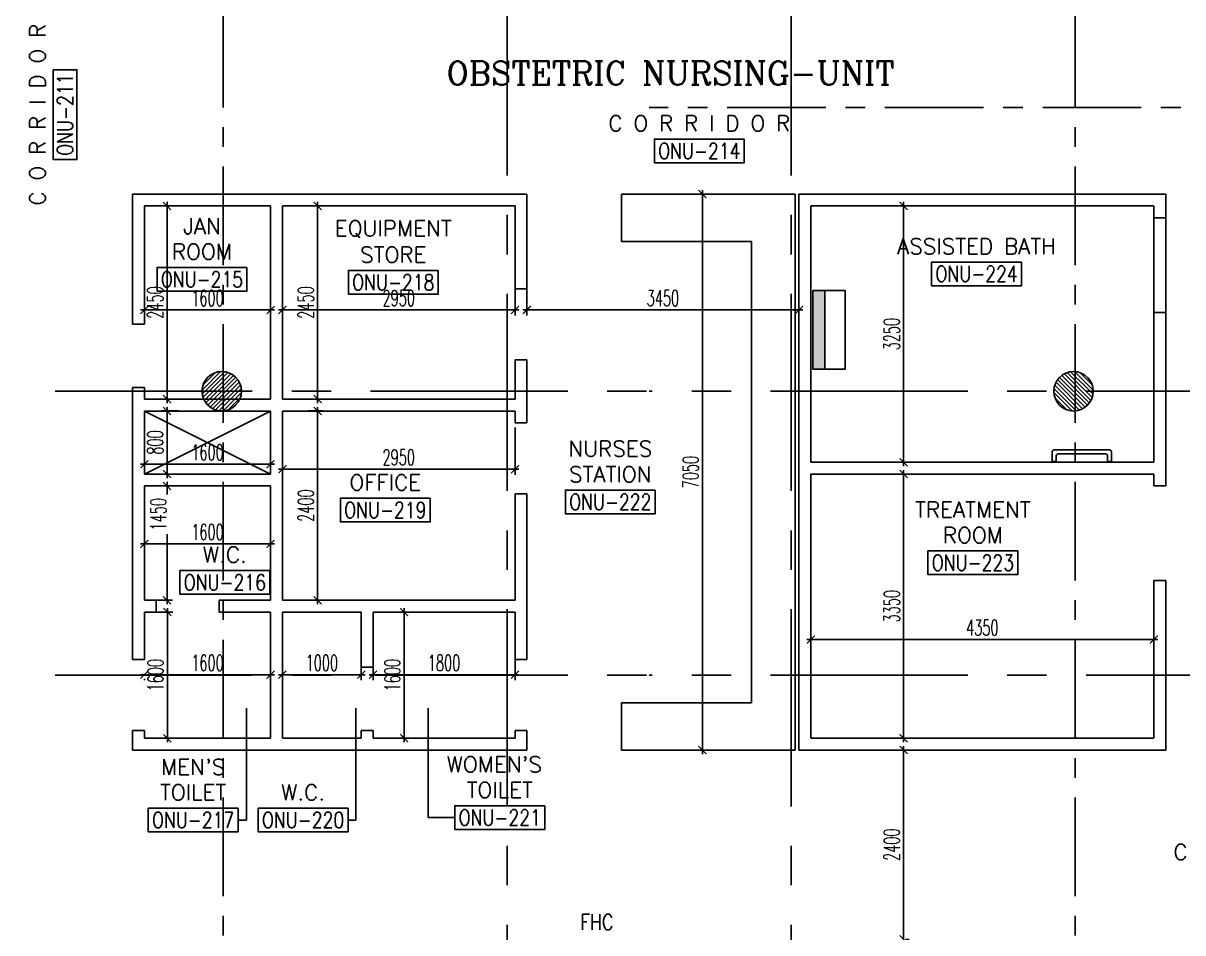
# Model space of a CAD drawing. Extents: x 88852.7 to 88945.7, y 39921.6 to 40001.1.
# Drawn here: x 88869.03 to 88883.74, y 39936.01 to 39947.55 of the extents above; entities that cross this region are included whole.
import ezdxf
from ezdxf.enums import TextEntityAlignment as Align

# ---------------------------------------------------------------- set-up
doc = ezdxf.new("R2010")
doc.units = 0
doc.header["$MEASUREMENT"] = 0
doc.header["$PDMODE"] = 34
doc.linetypes.add('CENTER', pattern=[2, 1.25, -0.25, 0.25, -0.25])
doc.linetypes.add('CENTERX2', pattern=[4, 2.5, -0.5, 0.5, -0.5])
doc.layers.get('0').update_dxf_attribs({"color": 4, "linetype": 'CONTINUOUS'})
doc.layers.get('DEFPOINTS').update_dxf_attribs({"linetype": 'CONTINUOUS'})
for name, color, linetype in [('A-FUR-ACCES', 11, 'CONTINUOUS'), ('AXES', 11, 'CENTERX2'), ('AXES1', 11, 'CENTER'), ('COUNTER', 3, 'CONTINUOUS'), ('DIM', 4, 'CONTINUOUS'), ('FHC', 4, 'CONTINUOUS'), ('HAT', 11, 'CONTINUOUS'), ('RM-BOX', 11, 'CONTINUOUS'), ('RM-IND', 7, 'CONTINUOUS'), ('RM-NAME', 11, 'CONTINUOUS'), ('RM-NO', 11, 'CONTINUOUS'), ('WALL', 2, 'CONTINUOUS')]:
    doc.layers.add(name, color=color, linetype=linetype)
doc.styles.add('ROMANC', font='romanc', dxfattribs={"height": 0.1})
doc.styles.add('ROMANS', font='ROMANS.shx', dxfattribs={"width": 0.6})
doc.dimstyles.new('STANDARD_IN', dxfattribs={"dimtxt": 0.2, "dimasz": 0.1, "dimexe": 0.07, "dimexo": 0.07, "dimgap": 0.05, "dimtad": 1, "dimdec": 0, "dimlfac": 1000, "dimzin": 0, "dimtxsty": 'ROMANS', "dimblk": 'ARCHTICK', "dimcen": 0.05, "dimdle": 0.05, "dimclrd": 4, "dimclre": 4, "dimclrt": 2, "dimazin": 3, "dimtfac": 1, "dimtdec": 0, "dimtmove": 0, "dimatfit": 3, "dimtolj": 1, "dimtzin": 0})

# ---------------------------------------------------------------- blocks, each defined once
blk = doc.blocks.new('RM1')
at = {"layer": 'RM-BOX'}
blk.add_lwpolyline([(570, -200), (-570, -200), (-570, -500), (570, -500)], close=True, dxfattribs=at)
at = {"layer": 'RM-NAME', "style": 'ROMANS'}
blk.add_attdef('ROOMNAME1', text='', height=200, dxfattribs=at).set_placement((0, 324), align=Align.MIDDLE)
blk = doc.blocks.new('_ARCHTICK')
at = {"color": 0, "linetype": 'BYBLOCK', "const_width": 0.15}
blk.add_lwpolyline([(-0.5, -0.5), (0.5, 0.5)], dxfattribs=at)
blk = doc.blocks.new('*D269')
at = {"layer": 'DEFPOINTS', "color": 0, "linetype": 'CONTINUOUS'}
for p in [(88873.47, 39939.771), (88875.27, 39939.771), (88875.27, 39939.286)]:
    blk.add_point(p, dxfattribs=at)
at = {"layer": 'DIM', "color": 4, "linetype": 'CONTINUOUS'}
for p, q in [((88873.47, 39939.701), (88873.47, 39939.216)), ((88875.27, 39939.701), (88875.27, 39939.216)), ((88873.42, 39939.286), (88875.32, 39939.286))]:
    blk.add_line(p, q, dxfattribs=at)
at = {"layer": 'DIM', "color": 4, "linetype": 'CONTINUOUS', "xscale": 0.1, "yscale": 0.1, "zscale": 0.1, "rotation": 180}
blk.add_blockref('_ARCHTICK', (88873.47, 39939.286), dxfattribs=at)
at = {"layer": 'DIM', "color": 4, "linetype": 'CONTINUOUS', "xscale": 0.1, "yscale": 0.1, "zscale": 0.1}
blk.add_blockref('_ARCHTICK', (88875.27, 39939.286), dxfattribs=at)
at = {"layer": 'DIM', "color": 2, "linetype": 'CONTINUOUS', "insert": (88874.37, 39939.436), "char_height": 0.2, "attachment_point": 5, "style": 'ROMANS'}
blk.add_mtext('\\A1;1800', dxfattribs=at)
blk = doc.blocks.new('*D268')
at = {"layer": 'DEFPOINTS', "color": 0, "linetype": 'CONTINUOUS'}
for p in [(88872.32, 39939.771), (88873.32, 39939.771), (88873.32, 39939.286)]:
    blk.add_point(p, dxfattribs=at)
at = {"layer": 'DIM', "color": 4, "linetype": 'CONTINUOUS'}
for p, q in [((88872.32, 39939.701), (88872.32, 39939.216)), ((88873.32, 39939.701), (88873.32, 39939.216)), ((88872.27, 39939.286), (88873.37, 39939.286))]:
    blk.add_line(p, q, dxfattribs=at)
at = {"layer": 'DIM', "color": 4, "linetype": 'CONTINUOUS', "xscale": 0.1, "yscale": 0.1, "zscale": 0.1, "rotation": 180}
blk.add_blockref('_ARCHTICK', (88872.32, 39939.286), dxfattribs=at)
at = {"layer": 'DIM', "color": 4, "linetype": 'CONTINUOUS', "xscale": 0.1, "yscale": 0.1, "zscale": 0.1}
blk.add_blockref('_ARCHTICK', (88873.32, 39939.286), dxfattribs=at)
at = {"layer": 'DIM', "color": 2, "linetype": 'CONTINUOUS', "insert": (88872.82, 39939.436), "char_height": 0.2, "attachment_point": 5, "style": 'ROMANS'}
blk.add_mtext('\\A1;1000', dxfattribs=at)
blk = doc.blocks.new('*D267')
at = {"layer": 'DEFPOINTS', "color": 0, "linetype": 'CONTINUOUS'}
for p in [(88872.17, 39939.685), (88870.57, 39939.303), (88872.17, 39939.286)]:
    blk.add_point(p, dxfattribs=at)
at = {"layer": 'DIM', "color": 4, "linetype": 'CONTINUOUS'}
for p, q in [((88872.17, 39939.615), (88872.17, 39939.216)), ((88870.52, 39939.286), (88872.22, 39939.286)), ((88870.57, 39939.233), (88870.57, 39939.216))]:
    blk.add_line(p, q, dxfattribs=at)
at = {"layer": 'DIM', "color": 4, "linetype": 'CONTINUOUS', "xscale": 0.1, "yscale": 0.1, "zscale": 0.1, "rotation": 180}
blk.add_blockref('_ARCHTICK', (88870.57, 39939.286), dxfattribs=at)
at = {"layer": 'DIM', "color": 4, "linetype": 'CONTINUOUS', "xscale": 0.1, "yscale": 0.1, "zscale": 0.1}
blk.add_blockref('_ARCHTICK', (88872.17, 39939.286), dxfattribs=at)
at = {"layer": 'DIM', "color": 2, "linetype": 'CONTINUOUS', "insert": (88871.37, 39939.436), "char_height": 0.2, "attachment_point": 5, "style": 'ROMANS'}
blk.add_mtext('\\A1;1600', dxfattribs=at)
blk = doc.blocks.new('*D265')
at = {"layer": 'DEFPOINTS', "color": 0, "linetype": 'CONTINUOUS'}
for p in [(88870.57, 39940.945), (88870.57, 39940.716), (88872.17, 39940.716)]:
    blk.add_point(p, dxfattribs=at)
at = {"layer": 'DIM', "color": 4, "linetype": 'CONTINUOUS'}
for p, q in [((88870.57, 39940.786), (88870.57, 39941.015)), ((88872.17, 39940.786), (88872.17, 39941.015)), ((88872.22, 39940.945), (88870.52, 39940.945))]:
    blk.add_line(p, q, dxfattribs=at)
at = {"layer": 'DIM', "color": 4, "linetype": 'CONTINUOUS', "xscale": 0.1, "yscale": 0.1, "zscale": 0.1, "rotation": 180}
blk.add_blockref('_ARCHTICK', (88870.57, 39940.945), dxfattribs=at)
at = {"layer": 'DIM', "color": 4, "linetype": 'CONTINUOUS', "xscale": 0.1, "yscale": 0.1, "zscale": 0.1}
blk.add_blockref('_ARCHTICK', (88872.17, 39940.945), dxfattribs=at)
at = {"layer": 'DIM', "color": 2, "linetype": 'CONTINUOUS', "insert": (88871.37, 39941.095), "char_height": 0.2, "attachment_point": 5, "style": 'ROMANS'}
blk.add_mtext('\\A1;1600', dxfattribs=at)
blk = doc.blocks.new('*D276')
at = {"layer": 'DEFPOINTS', "color": 0, "linetype": 'CONTINUOUS'}
for p in [(88879.912, 39938.33), (88880.197, 39938.33), (88880.152, 39935.93)]:
    blk.add_point(p, dxfattribs=at)
at = {"layer": 'DIM', "color": 4, "linetype": 'CONTINUOUS'}
for p, q in [((88880.197, 39935.88), (88880.197, 39938.38)), ((88879.982, 39938.33), (88880.267, 39938.33)), ((88880.222, 39935.93), (88880.267, 39935.93))]:
    blk.add_line(p, q, dxfattribs=at)
at = {"layer": 'DIM', "color": 4, "linetype": 'CONTINUOUS', "xscale": 0.1, "yscale": 0.1, "zscale": 0.1}
for p, rotation in [((88880.197, 39938.33), 90), ((88880.197, 39935.93), 270)]:
    blk.add_blockref('_ARCHTICK', p, dxfattribs=dict(at, rotation=rotation))
at = {"layer": 'DIM', "color": 2, "linetype": 'CONTINUOUS', "insert": (88880.047, 39937.13), "char_height": 0.2, "attachment_point": 5, "rotation": 90, "style": 'ROMANS'}
blk.add_mtext('\\A1;2400', dxfattribs=at)
blk = doc.blocks.new('*D275')
at = {"layer": 'DEFPOINTS', "color": 0, "linetype": 'CONTINUOUS'}
for p in [(88879.02, 39940.953), (88883.37, 39940.508), (88883.37, 39939.732)]:
    blk.add_point(p, dxfattribs=at)
at = {"layer": 'DIM', "color": 4, "linetype": 'CONTINUOUS'}
for p, q in [((88879.02, 39940.883), (88879.02, 39939.662)), ((88883.37, 39940.438), (88883.37, 39939.662)), ((88878.97, 39939.732), (88883.42, 39939.732))]:
    blk.add_line(p, q, dxfattribs=at)
at = {"layer": 'DIM', "color": 4, "linetype": 'CONTINUOUS', "xscale": 0.1, "yscale": 0.1, "zscale": 0.1, "rotation": 180}
blk.add_blockref('_ARCHTICK', (88879.02, 39939.732), dxfattribs=at)
at = {"layer": 'DIM', "color": 4, "linetype": 'CONTINUOUS', "xscale": 0.1, "yscale": 0.1, "zscale": 0.1}
blk.add_blockref('_ARCHTICK', (88883.37, 39939.732), dxfattribs=at)
at = {"layer": 'DIM', "color": 2, "linetype": 'CONTINUOUS', "insert": (88881.195, 39939.882), "char_height": 0.2, "attachment_point": 5, "style": 'ROMANS'}
blk.add_mtext('\\A1;4350', dxfattribs=at)
blk = doc.blocks.new('*D274')
at = {"layer": 'DEFPOINTS', "color": 0, "linetype": 'CONTINUOUS'}
for p in [(88879.57, 39941.83), (88879.57, 39938.48), (88880.197, 39938.48)]:
    blk.add_point(p, dxfattribs=at)
at = {"layer": 'DIM', "color": 4, "linetype": 'CONTINUOUS'}
for p, q in [((88880.197, 39941.88), (88880.197, 39938.43)), ((88879.64, 39941.83), (88880.267, 39941.83)), ((88879.64, 39938.48), (88880.267, 39938.48))]:
    blk.add_line(p, q, dxfattribs=at)
at = {"layer": 'DIM', "color": 4, "linetype": 'CONTINUOUS', "xscale": 0.1, "yscale": 0.1, "zscale": 0.1}
for p, rotation in [((88880.197, 39941.83), 90), ((88880.197, 39938.48), 270)]:
    blk.add_blockref('_ARCHTICK', p, dxfattribs=dict(at, rotation=rotation))
at = {"layer": 'DIM', "color": 2, "linetype": 'CONTINUOUS', "insert": (88880.047, 39940.155), "char_height": 0.2, "attachment_point": 5, "rotation": 90, "style": 'ROMANS'}
blk.add_mtext('\\A1;3350', dxfattribs=at)
blk = doc.blocks.new('*D273')
at = {"layer": 'DEFPOINTS', "color": 0, "linetype": 'CONTINUOUS'}
for p in [(88879.809, 39945.23), (88879.809, 39941.98), (88880.197, 39941.98)]:
    blk.add_point(p, dxfattribs=at)
at = {"layer": 'DIM', "color": 4, "linetype": 'CONTINUOUS'}
for p, q in [((88880.197, 39945.28), (88880.197, 39941.93)), ((88879.879, 39945.23), (88880.267, 39945.23)), ((88879.879, 39941.98), (88880.267, 39941.98))]:
    blk.add_line(p, q, dxfattribs=at)
at = {"layer": 'DIM', "color": 4, "linetype": 'CONTINUOUS', "xscale": 0.1, "yscale": 0.1, "zscale": 0.1}
for p, rotation in [((88880.197, 39945.23), 90), ((88880.197, 39941.98), 270)]:
    blk.add_blockref('_ARCHTICK', p, dxfattribs=dict(at, rotation=rotation))
at = {"layer": 'DIM', "color": 2, "linetype": 'CONTINUOUS', "insert": (88880.047, 39943.605), "char_height": 0.2, "attachment_point": 5, "rotation": 90, "style": 'ROMANS'}
blk.add_mtext('\\A1;3250', dxfattribs=at)
blk = doc.blocks.new('*D272')
at = {"layer": 'DEFPOINTS', "color": 0, "linetype": 'CONTINUOUS'}
for p in [(88878.269, 39945.38), (88877.646, 39938.33), (88877.935, 39938.33)]:
    blk.add_point(p, dxfattribs=at)
at = {"layer": 'DIM', "color": 4, "linetype": 'CONTINUOUS'}
for p, q in [((88877.646, 39945.43), (88877.646, 39938.28)), ((88878.199, 39945.38), (88877.576, 39945.38)), ((88877.865, 39938.33), (88877.576, 39938.33))]:
    blk.add_line(p, q, dxfattribs=at)
at = {"layer": 'DIM', "color": 4, "linetype": 'CONTINUOUS', "xscale": 0.1, "yscale": 0.1, "zscale": 0.1}
for p, rotation in [((88877.646, 39945.38), 90), ((88877.646, 39938.33), 270)]:
    blk.add_blockref('_ARCHTICK', p, dxfattribs=dict(at, rotation=rotation))
at = {"layer": 'DIM', "color": 2, "linetype": 'CONTINUOUS', "insert": (88877.496, 39941.855), "char_height": 0.2, "attachment_point": 5, "rotation": 90, "style": 'ROMANS'}
blk.add_mtext('\\A1;7050', dxfattribs=at)
blk = doc.blocks.new('*D271')
at = {"layer": 'DEFPOINTS', "color": 0, "linetype": 'CONTINUOUS'}
for p in [(88875.42, 39944.472), (88878.87, 39944.359), (88878.87, 39943.911)]:
    blk.add_point(p, dxfattribs=at)
at = {"layer": 'DIM', "color": 4, "linetype": 'CONTINUOUS'}
for p, q in [((88875.42, 39944.402), (88875.42, 39943.841)), ((88878.87, 39944.289), (88878.87, 39943.841)), ((88875.37, 39943.911), (88878.92, 39943.911))]:
    blk.add_line(p, q, dxfattribs=at)
at = {"layer": 'DIM', "color": 4, "linetype": 'CONTINUOUS', "xscale": 0.1, "yscale": 0.1, "zscale": 0.1, "rotation": 180}
blk.add_blockref('_ARCHTICK', (88875.42, 39943.911), dxfattribs=at)
at = {"layer": 'DIM', "color": 4, "linetype": 'CONTINUOUS', "xscale": 0.1, "yscale": 0.1, "zscale": 0.1}
blk.add_blockref('_ARCHTICK', (88878.87, 39943.911), dxfattribs=at)
at = {"layer": 'DIM', "color": 2, "linetype": 'CONTINUOUS', "insert": (88877.145, 39944.061), "char_height": 0.2, "attachment_point": 5, "style": 'ROMANS'}
blk.add_mtext('\\A1;3450', dxfattribs=at)
blk = doc.blocks.new('*D270')
at = {"layer": 'DEFPOINTS', "color": 0, "linetype": 'CONTINUOUS'}
for p in [(88873.619, 39940.08), (88873.619, 39938.48), (88873.864, 39938.48)]:
    blk.add_point(p, dxfattribs=at)
at = {"layer": 'DIM', "color": 4, "linetype": 'CONTINUOUS'}
for p, q in [((88873.864, 39940.13), (88873.864, 39938.43)), ((88873.689, 39940.08), (88873.934, 39940.08)), ((88873.689, 39938.48), (88873.934, 39938.48))]:
    blk.add_line(p, q, dxfattribs=at)
at = {"layer": 'DIM', "color": 4, "linetype": 'CONTINUOUS', "xscale": 0.1, "yscale": 0.1, "zscale": 0.1}
for p, rotation in [((88873.864, 39940.08), 90), ((88873.864, 39938.48), 270)]:
    blk.add_blockref('_ARCHTICK', p, dxfattribs=dict(at, rotation=rotation))
at = {"layer": 'DIM', "color": 2, "linetype": 'CONTINUOUS', "insert": (88873.714, 39939.28), "char_height": 0.2, "attachment_point": 5, "rotation": 90, "style": 'ROMANS'}
blk.add_mtext('\\A1;1600', dxfattribs=at)
blk = doc.blocks.new('*D266')
at = {"layer": 'DEFPOINTS', "color": 0, "linetype": 'CONTINUOUS'}
for p in [(88870.57, 39940.08), (88870.57, 39938.48), (88870.861, 39938.48)]:
    blk.add_point(p, dxfattribs=at)
at = {"layer": 'DIM', "color": 4, "linetype": 'CONTINUOUS'}
for p, q in [((88870.861, 39940.13), (88870.861, 39938.43)), ((88870.64, 39940.08), (88870.931, 39940.08)), ((88870.64, 39938.48), (88870.931, 39938.48))]:
    blk.add_line(p, q, dxfattribs=at)
at = {"layer": 'DIM', "color": 4, "linetype": 'CONTINUOUS', "xscale": 0.1, "yscale": 0.1, "zscale": 0.1}
for p, rotation in [((88870.861, 39940.08), 90), ((88870.861, 39938.48), 270)]:
    blk.add_blockref('_ARCHTICK', p, dxfattribs=dict(at, rotation=rotation))
at = {"layer": 'DIM', "color": 2, "linetype": 'CONTINUOUS', "insert": (88870.711, 39939.28), "char_height": 0.2, "attachment_point": 5, "rotation": 90, "style": 'ROMANS'}
blk.add_mtext('\\A1;1600', dxfattribs=at)
blk = doc.blocks.new('*D264')
at = {"layer": 'DEFPOINTS', "color": 0, "linetype": 'CONTINUOUS'}
for p in [(88870.733, 39941.68), (88870.645, 39940.23), (88870.857, 39940.23)]:
    blk.add_point(p, dxfattribs=at)
at = {"layer": 'DIM', "color": 4, "linetype": 'CONTINUOUS'}
for p, q in [((88870.857, 39941.73), (88870.857, 39941.572)), ((88870.803, 39941.68), (88870.927, 39941.68)), ((88870.857, 39940.18), (88870.857, 39941.067)), ((88870.715, 39940.23), (88870.927, 39940.23))]:
    blk.add_line(p, q, dxfattribs=at)
at = {"layer": 'DIM', "color": 4, "linetype": 'CONTINUOUS', "xscale": 0.1, "yscale": 0.1, "zscale": 0.1}
for p, rotation in [((88870.857, 39941.68), 90), ((88870.857, 39940.23), 270)]:
    blk.add_blockref('_ARCHTICK', p, dxfattribs=dict(at, rotation=rotation))
at = {"layer": 'DIM', "color": 2, "linetype": 'CONTINUOUS', "insert": (88870.746, 39941.32), "char_height": 0.2, "attachment_point": 5, "rotation": 90, "style": 'ROMANS'}
blk.add_mtext('\\A1;1450', dxfattribs=at)
blk = doc.blocks.new('*D263')
at = {"layer": 'DEFPOINTS', "color": 0, "linetype": 'CONTINUOUS'}
for p in [(88872.58, 39942.63), (88872.58, 39940.23), (88872.767, 39940.23)]:
    blk.add_point(p, dxfattribs=at)
at = {"layer": 'DIM', "color": 4, "linetype": 'CONTINUOUS'}
for p, q in [((88872.65, 39942.63), (88872.837, 39942.63)), ((88872.767, 39942.68), (88872.767, 39940.18)), ((88872.65, 39940.23), (88872.837, 39940.23))]:
    blk.add_line(p, q, dxfattribs=at)
at = {"layer": 'DIM', "color": 4, "linetype": 'CONTINUOUS', "xscale": 0.1, "yscale": 0.1, "zscale": 0.1}
for p, rotation in [((88872.767, 39942.63), 90), ((88872.767, 39940.23), 270)]:
    blk.add_blockref('_ARCHTICK', p, dxfattribs=dict(at, rotation=rotation))
at = {"layer": 'DIM', "color": 2, "linetype": 'CONTINUOUS', "insert": (88872.617, 39941.43), "char_height": 0.2, "attachment_point": 5, "rotation": 90, "style": 'ROMANS'}
blk.add_mtext('\\A1;2400', dxfattribs=at)
blk = doc.blocks.new('*D262')
at = {"layer": 'DEFPOINTS', "color": 0, "linetype": 'CONTINUOUS'}
for p in [(88875.27, 39942.491), (88872.32, 39942.057), (88875.27, 39941.892)]:
    blk.add_point(p, dxfattribs=at)
at = {"layer": 'DIM', "color": 4, "linetype": 'CONTINUOUS'}
for p, q in [((88875.27, 39942.421), (88875.27, 39941.822)), ((88872.27, 39941.892), (88875.32, 39941.892)), ((88872.32, 39941.987), (88872.32, 39941.822))]:
    blk.add_line(p, q, dxfattribs=at)
at = {"layer": 'DIM', "color": 4, "linetype": 'CONTINUOUS', "xscale": 0.1, "yscale": 0.1, "zscale": 0.1, "rotation": 180}
blk.add_blockref('_ARCHTICK', (88872.32, 39941.892), dxfattribs=at)
at = {"layer": 'DIM', "color": 4, "linetype": 'CONTINUOUS', "xscale": 0.1, "yscale": 0.1, "zscale": 0.1}
blk.add_blockref('_ARCHTICK', (88875.27, 39941.892), dxfattribs=at)
at = {"layer": 'DIM', "color": 2, "linetype": 'CONTINUOUS', "insert": (88873.795, 39942.042), "char_height": 0.2, "attachment_point": 5, "style": 'ROMANS'}
blk.add_mtext('\\A1;2950', dxfattribs=at)
blk = doc.blocks.new('*D261')
at = {"layer": 'DEFPOINTS', "color": 0, "linetype": 'CONTINUOUS'}
for p in [(88870.57, 39942.03), (88872.17, 39942.03), (88870.57, 39941.956)]:
    blk.add_point(p, dxfattribs=at)
at = {"layer": 'DIM', "color": 4, "linetype": 'CONTINUOUS'}
for p, q in [((88872.22, 39941.956), (88870.52, 39941.956)), ((88870.57, 39941.96), (88870.57, 39941.886)), ((88872.17, 39941.96), (88872.17, 39941.886))]:
    blk.add_line(p, q, dxfattribs=at)
at = {"layer": 'DIM', "color": 4, "linetype": 'CONTINUOUS', "xscale": 0.1, "yscale": 0.1, "zscale": 0.1, "rotation": 180}
blk.add_blockref('_ARCHTICK', (88870.57, 39941.956), dxfattribs=at)
at = {"layer": 'DIM', "color": 4, "linetype": 'CONTINUOUS', "xscale": 0.1, "yscale": 0.1, "zscale": 0.1}
blk.add_blockref('_ARCHTICK', (88872.17, 39941.956), dxfattribs=at)
at = {"layer": 'DIM', "color": 2, "linetype": 'CONTINUOUS', "insert": (88871.37, 39942.106), "char_height": 0.2, "attachment_point": 5, "style": 'ROMANS'}
blk.add_mtext('\\A1;1600', dxfattribs=at)
blk = doc.blocks.new('*D260')
at = {"layer": 'DEFPOINTS', "color": 0, "linetype": 'CONTINUOUS'}
for p in [(88871.075, 39942.63), (88870.857, 39941.83), (88871.075, 39941.83)]:
    blk.add_point(p, dxfattribs=at)
at = {"layer": 'DIM', "color": 4, "linetype": 'CONTINUOUS'}
for p, q in [((88871.005, 39942.63), (88870.787, 39942.63)), ((88870.857, 39942.68), (88870.857, 39941.78)), ((88871.005, 39941.83), (88870.787, 39941.83))]:
    blk.add_line(p, q, dxfattribs=at)
at = {"layer": 'DIM', "color": 4, "linetype": 'CONTINUOUS', "xscale": 0.1, "yscale": 0.1, "zscale": 0.1}
for p, rotation in [((88870.857, 39942.63), 90), ((88870.857, 39941.83), 270)]:
    blk.add_blockref('_ARCHTICK', p, dxfattribs=dict(at, rotation=rotation))
at = {"layer": 'DIM', "color": 2, "linetype": 'CONTINUOUS', "insert": (88870.707, 39942.23), "char_height": 0.2, "attachment_point": 5, "rotation": 90, "style": 'ROMANS'}
blk.add_mtext('\\A1;800', dxfattribs=at)
blk = doc.blocks.new('*D259')
at = {"layer": 'DEFPOINTS', "color": 0, "linetype": 'CONTINUOUS'}
for p in [(88872.767, 39945.23), (88872.767, 39942.78), (88872.767, 39942.78)]:
    blk.add_point(p, dxfattribs=at)
at = {"layer": 'DIM', "color": 4, "linetype": 'CONTINUOUS'}
blk.add_line((88872.767, 39945.28), (88872.767, 39942.73), dxfattribs=at)
at = {"layer": 'DIM', "color": 4, "linetype": 'CONTINUOUS', "xscale": 0.1, "yscale": 0.1, "zscale": 0.1}
for p, rotation in [((88872.767, 39945.23), 90), ((88872.767, 39942.78), 270)]:
    blk.add_blockref('_ARCHTICK', p, dxfattribs=dict(at, rotation=rotation))
at = {"layer": 'DIM', "color": 2, "linetype": 'CONTINUOUS', "insert": (88872.617, 39944.005), "char_height": 0.2, "attachment_point": 5, "rotation": 90, "style": 'ROMANS'}
blk.add_mtext('\\A1;2450', dxfattribs=at)
blk = doc.blocks.new('*D258')
at = {"layer": 'DEFPOINTS', "color": 0, "linetype": 'CONTINUOUS'}
for p in [(88870.857, 39945.23), (88870.857, 39942.78), (88870.857, 39942.78)]:
    blk.add_point(p, dxfattribs=at)
at = {"layer": 'DIM', "color": 4, "linetype": 'CONTINUOUS'}
blk.add_line((88870.857, 39945.28), (88870.857, 39942.73), dxfattribs=at)
at = {"layer": 'DIM', "color": 4, "linetype": 'CONTINUOUS', "xscale": 0.1, "yscale": 0.1, "zscale": 0.1}
for p, rotation in [((88870.857, 39945.23), 90), ((88870.857, 39942.78), 270)]:
    blk.add_blockref('_ARCHTICK', p, dxfattribs=dict(at, rotation=rotation))
at = {"layer": 'DIM', "color": 2, "linetype": 'CONTINUOUS', "insert": (88870.707, 39944.005), "char_height": 0.2, "attachment_point": 5, "rotation": 90, "style": 'ROMANS'}
blk.add_mtext('\\A1;2450', dxfattribs=at)
blk = doc.blocks.new('*D257')
at = {"layer": 'DEFPOINTS', "color": 0, "linetype": 'CONTINUOUS'}
for p in [(88875.27, 39944.419), (88872.32, 39944.038), (88875.27, 39943.911)]:
    blk.add_point(p, dxfattribs=at)
at = {"layer": 'DIM', "color": 4, "linetype": 'CONTINUOUS'}
for p, q in [((88875.27, 39944.349), (88875.27, 39943.841)), ((88872.32, 39943.968), (88872.32, 39943.841)), ((88872.27, 39943.911), (88875.32, 39943.911))]:
    blk.add_line(p, q, dxfattribs=at)
at = {"layer": 'DIM', "color": 4, "linetype": 'CONTINUOUS', "xscale": 0.1, "yscale": 0.1, "zscale": 0.1, "rotation": 180}
blk.add_blockref('_ARCHTICK', (88872.32, 39943.911), dxfattribs=at)
at = {"layer": 'DIM', "color": 4, "linetype": 'CONTINUOUS', "xscale": 0.1, "yscale": 0.1, "zscale": 0.1}
blk.add_blockref('_ARCHTICK', (88875.27, 39943.911), dxfattribs=at)
at = {"layer": 'DIM', "color": 2, "linetype": 'CONTINUOUS', "insert": (88873.795, 39944.061), "char_height": 0.2, "attachment_point": 5, "style": 'ROMANS'}
blk.add_mtext('\\A1;2950', dxfattribs=at)
blk = doc.blocks.new('*D256')
at = {"layer": 'DEFPOINTS', "color": 0, "linetype": 'CONTINUOUS'}
for p in [(88870.57, 39944.213), (88872.17, 39944.213), (88872.17, 39943.911)]:
    blk.add_point(p, dxfattribs=at)
at = {"layer": 'DIM', "color": 4, "linetype": 'CONTINUOUS'}
for p, q in [((88870.57, 39944.143), (88870.57, 39943.841)), ((88872.17, 39944.143), (88872.17, 39943.841)), ((88870.52, 39943.911), (88872.22, 39943.911))]:
    blk.add_line(p, q, dxfattribs=at)
at = {"layer": 'DIM', "color": 4, "linetype": 'CONTINUOUS', "xscale": 0.1, "yscale": 0.1, "zscale": 0.1, "rotation": 180}
blk.add_blockref('_ARCHTICK', (88870.57, 39943.911), dxfattribs=at)
at = {"layer": 'DIM', "color": 4, "linetype": 'CONTINUOUS', "xscale": 0.1, "yscale": 0.1, "zscale": 0.1}
blk.add_blockref('_ARCHTICK', (88872.17, 39943.911), dxfattribs=at)
at = {"layer": 'DIM', "color": 2, "linetype": 'CONTINUOUS', "insert": (88871.37, 39944.061), "char_height": 0.2, "attachment_point": 5, "style": 'ROMANS'}
blk.add_mtext('\\A1;1600', dxfattribs=at)

msp = doc.modelspace()

# ---------------------------------------------------------------- hatches: boundary and pattern name
at = {"layer": 'A-FUR-ACCES'}
msp.add_hatch(color=11, dxfattribs=at).paths.add_polyline_path([(88879.0494, 39944.1592), (88879.1994, 39944.1592), (88879.1994, 39943.1592), (88879.0494, 39943.1592)])
at = {"layer": 'HAT'}
h = msp.add_hatch(dxfattribs=at)
h.set_pattern_fill('ANSI31', color=256, scale=0.3, style=0)
h.set_pattern_definition([(45, (88810.309963, 39899.246226), (-0.026516504, 0.026516504), [])])
h.paths.add_polyline_path([(88871.3003, 39942.8807), (88871.5503, 39942.8807), (88871.5503, 39943.1307, 0.4142136)])
h.paths.add_polyline_path([(88871.5503, 39943.1307), (88871.5503, 39942.8807), (88871.8003, 39942.8807, 0.4142136)])
h.paths.add_polyline_path([(88871.8003, 39942.8807), (88871.5503, 39942.8807), (88871.5503, 39942.6307, 0.4142136)])
h.paths.add_polyline_path([(88871.5503, 39942.8807), (88871.3003, 39942.8807, 0.4142136), (88871.5503, 39942.6307)])
h = msp.add_hatch(dxfattribs=at)
h.set_pattern_fill('ANSI31', color=256, scale=0.3, style=0)
h.set_pattern_definition([(135, (88943.59166, 39899.24512), (0.026516504, 0.026516504), [])])
h.paths.add_polyline_path([(88882.6014, 39942.8796), (88882.3514, 39942.8796), (88882.3514, 39943.1296, -0.4142136)])
h.paths.add_polyline_path([(88882.3514, 39943.1296), (88882.3514, 39942.8796), (88882.1014, 39942.8796, -0.4142136)])
h.paths.add_polyline_path([(88882.1014, 39942.8796), (88882.3514, 39942.8796), (88882.3514, 39942.6296, -0.4142136)])
h.paths.add_polyline_path([(88882.3514, 39942.8796), (88882.6014, 39942.8796, -0.4142136), (88882.3514, 39942.6296)])

# ---------------------------------------------------------------- linework, layer by layer
at = {"layer": 'A-FUR-ACCES', "color": 11}
msp.add_line((88879.1994, 39944.1592), (88879.1994, 39943.1592), dxfattribs=at)
msp.add_lwpolyline([(88879.0463, 39944.1592), (88879.4547, 39944.1592), (88879.4547, 39943.1592), (88879.0463, 39943.1592)], close=True, dxfattribs=at)
at = {"layer": 'A-FUR-ACCES'}
msp.add_lwpolyline([(88882.7573, 39942.0874), (88882.1573, 39942.0874, 0.4142136), (88882.1323, 39942.0624), (88882.1323, 39941.9874), (88882.0823, 39941.9874), (88882.0823, 39942.1124, -0.4142136), (88882.1073, 39942.1374), (88882.8073, 39942.1374, -0.4142136), (88882.8323, 39942.1124), (88882.8323, 39941.9874), (88882.7823, 39941.9874), (88882.7823, 39942.0624, 0.4142136)], format="xyb", close=True, dxfattribs=at)
at = {"layer": 'AXES'}
for p, q in [((88875.1703, 39921.6153), (88875.1703, 40000.4279)), ((88878.7703, 39921.6153), (88878.7703, 40000.4279)), ((88853.4386, 39942.8796), (88876.9703, 39942.8796)), ((88945.0103, 39942.8796), (88876.9703, 39942.8796)), ((88853.4386, 39939.2796), (88876.9703, 39939.2796)), ((88945.0103, 39939.2796), (88876.9703, 39939.2796))]:
    msp.add_line(p, q, dxfattribs=at)
at = {"layer": 'AXES1'}
for p, q in [((88871.5703, 39928.4796), (88871.5703, 39987.2996)), ((88882.3703, 39928.4796), (88882.3703, 39987.2996)), ((88935.2103, 39946.4796), (88876.9703, 39946.4796))]:
    msp.add_line(p, q, dxfattribs=at)
at = {"layer": 'COUNTER', "linetype": 'BYBLOCK'}
for p, q in [((88876.6203, 39944.7796), (88876.6203, 39945.3796)), ((88878.8203, 39945.3796), (88876.6203, 39945.3796)), ((88878.8203, 39945.3796), (88878.8203, 39938.3296)), ((88878.8703, 39938.3296), (88878.8703, 39945.3796)), ((88878.8703, 39938.3296), (88878.8703, 39945.3796)), ((88878.2703, 39944.7796), (88876.6203, 39944.7796)), ((88878.2703, 39944.7796), (88878.2703, 39938.9296)), ((88878.2703, 39938.9296), (88876.6203, 39938.9296)), ((88876.6203, 39938.9296), (88876.6203, 39938.3296)), ((88878.8203, 39938.3296), (88876.6203, 39938.3296))]:
    msp.add_line(p, q, dxfattribs=at)
at = {"layer": 'DIM', "color": 0, "linetype": 'CONTINUOUS'}
for p, q in [((88870.5703, 39942.6296), (88872.1703, 39941.8296)), ((88872.1703, 39942.6296), (88870.5703, 39941.8296))]:
    msp.add_line(p, q, dxfattribs=at)
at = {"layer": 'RM-IND'}
for p, q in [((88871.8665, 39937.4432), (88871.8665, 39938.8603)), ((88873.2515, 39937.4432), (88873.2515, 39938.8603)), ((88874.1663, 39937.4747), (88874.1663, 39938.8603)), ((88874.5066, 39937.4747), (88874.1663, 39937.4747)), ((88871.7583, 39937.4432), (88871.8665, 39937.4432)), ((88873.1528, 39937.4432), (88873.2515, 39937.4432))]:
    msp.add_line(p, q, dxfattribs=at)
at = {"layer": 'WALL'}
for p, q in [((88870.4203, 39945.3796), (88870.4203, 39943.7296)), ((88870.4203, 39945.3796), (88875.4203, 39945.3796)), ((88878.8703, 39945.3796), (88883.5203, 39945.3796)), ((88870.5703, 39945.2296), (88870.5703, 39943.7296)), ((88870.5703, 39945.2296), (88872.1703, 39945.2296)), ((88872.1703, 39945.2296), (88872.1703, 39942.7796)), ((88872.3203, 39945.2296), (88875.2703, 39945.2296)), ((88872.3203, 39945.2296), (88872.3203, 39942.7796)), ((88883.3703, 39945.2296), (88879.0203, 39945.2296)), ((88870.4203, 39943.7296), (88870.5703, 39943.7296)), ((88870.4203, 39942.9296), (88870.5703, 39942.9296)), ((88870.4203, 39942.9296), (88870.4203, 39939.4796)), ((88870.5703, 39942.9296), (88870.5703, 39942.7796)), ((88870.5703, 39942.7796), (88872.1703, 39942.7796)), ((88872.3203, 39942.7796), (88875.2703, 39942.7796)), ((88870.5703, 39942.6296), (88870.5703, 39941.8296)), ((88870.5703, 39942.6296), (88872.1703, 39942.6296)), ((88872.1703, 39942.6296), (88872.1703, 39941.8296)), ((88872.3203, 39942.6296), (88872.3203, 39940.2296)), ((88872.3203, 39942.6296), (88875.2703, 39942.6296)), ((88875.2703, 39942.4796), (88875.4203, 39942.4796)), ((88870.5703, 39941.8296), (88872.1703, 39941.8296)), ((88870.5703, 39941.6796), (88870.5703, 39940.2296)), ((88870.5703, 39941.6796), (88872.1703, 39941.6796)), ((88872.1703, 39941.6796), (88872.1703, 39940.2296)), ((88875.2703, 39941.5796), (88875.4203, 39941.5796)), ((88870.5703, 39940.0796), (88870.5703, 39939.4796)), ((88872.1703, 39940.0796), (88872.1703, 39938.4796)), ((88872.3203, 39940.0796), (88872.3203, 39938.4796)), ((88873.3203, 39940.0796), (88873.3203, 39939.3796)), ((88873.4703, 39940.0796), (88873.4703, 39939.3796)), ((88870.4203, 39938.5796), (88870.4203, 39938.3296)), ((88870.5703, 39938.5796), (88870.5703, 39938.4796)), ((88873.3203, 39938.5796), (88873.3203, 39938.4796)), ((88873.4703, 39938.5796), (88873.4703, 39938.4796))]:
    msp.add_line(p, q, dxfattribs=at)
at = {"layer": 'WALL', "linetype": 'BYBLOCK'}
for p, q in [((88875.4203, 39945.3796), (88875.4203, 39944.1796)), ((88878.8703, 39945.3796), (88878.8703, 39938.3296)), ((88878.8703, 39945.3796), (88878.8703, 39938.3296)), ((88883.5203, 39945.3796), (88883.5203, 39945.0796)), ((88875.2703, 39945.2296), (88875.2703, 39944.1796)), ((88879.0203, 39945.2296), (88879.0203, 39941.9796)), ((88883.3703, 39945.2296), (88883.3703, 39945.0796)), ((88883.5203, 39945.0796), (88883.3703, 39945.0796)), ((88883.3703, 39945.0796), (88883.3703, 39941.9796)), ((88883.5203, 39945.0796), (88883.5203, 39941.6796)), ((88875.4203, 39944.1796), (88875.2703, 39944.1796)), ((88883.5203, 39943.8796), (88883.3703, 39943.8796)), ((88875.4203, 39943.2796), (88875.2703, 39943.2796)), ((88875.2703, 39943.2796), (88875.2703, 39942.7796)), ((88875.4203, 39943.2796), (88875.4203, 39942.4796)), ((88875.2703, 39942.6296), (88875.2703, 39942.4796)), ((88879.0203, 39941.9796), (88883.3703, 39941.9796)), ((88879.0203, 39941.8296), (88879.0203, 39938.4796)), ((88879.0203, 39941.8296), (88883.3703, 39941.8296)), ((88883.3703, 39941.8296), (88883.3703, 39941.6796)), ((88875.2703, 39941.5796), (88875.2703, 39940.2296)), ((88875.4203, 39941.5796), (88875.4203, 39939.4796)), ((88883.5203, 39941.6796), (88883.3703, 39941.6796)), ((88883.3703, 39940.4796), (88883.3703, 39938.4796)), ((88883.5203, 39940.4796), (88883.3703, 39940.4796)), ((88883.5203, 39940.4796), (88883.5203, 39938.3296)), ((88870.5703, 39940.2296), (88870.7203, 39940.2296)), ((88870.7203, 39940.0796), (88870.7203, 39940.2296)), ((88871.5203, 39940.0796), (88871.5203, 39940.2296)), ((88871.5203, 39940.2296), (88872.1703, 39940.2296)), ((88872.3203, 39940.2296), (88875.2703, 39940.2296)), ((88870.5703, 39940.0796), (88870.7203, 39940.0796)), ((88871.5203, 39940.0796), (88872.1703, 39940.0796)), ((88872.3203, 39940.0796), (88873.3203, 39940.0796)), ((88873.4703, 39940.0796), (88875.2703, 39940.0796)), ((88875.2703, 39940.0796), (88875.2703, 39939.4796)), ((88870.5703, 39939.4796), (88870.4203, 39939.4796)), ((88873.4703, 39939.3796), (88873.3203, 39939.3796)), ((88875.2703, 39939.4796), (88875.4203, 39939.4796)), ((88870.5703, 39938.5796), (88870.4203, 39938.5796)), ((88873.4703, 39938.5796), (88873.3203, 39938.5796)), ((88875.2703, 39938.5796), (88875.4203, 39938.5796)), ((88875.2703, 39938.5796), (88875.2703, 39938.4796)), ((88875.4203, 39938.5796), (88875.4203, 39938.3296)), ((88870.5703, 39938.4796), (88872.1703, 39938.4796)), ((88872.3203, 39938.4796), (88873.3203, 39938.4796)), ((88873.4703, 39938.4796), (88875.2703, 39938.4796)), ((88879.0203, 39938.4796), (88883.3703, 39938.4796)), ((88870.4203, 39938.3296), (88875.4203, 39938.3296)), ((88878.8703, 39938.3296), (88883.5203, 39938.3296))]:
    msp.add_line(p, q, dxfattribs=at)
at = {"layer": 'WALL'}
for centre in [(88871.5503, 39942.8807), (88882.3514, 39942.8796)]:
    msp.add_circle(centre, 0.25, dxfattribs=at)

# ---------------------------------------------------------------- block references
at = {"layer": 'RM-NO'}
ref = msp.add_blockref('RM1', (88869.2143, 39946.3876), dxfattribs=dict(at, xscale=0.001, yscale=0.001, zscale=0.001, rotation=90))
ref.add_attrib('ROOMNO', 'ONU-211', dxfattribs={"height": 0.2, "rotation": 90, "style": 'ROMANS', "width": 0.8}).set_placement((88869.5643, 39946.3876), align=Align.MIDDLE)
ref.add_attrib('ROOMNAME2', 'C O R R I D O R', dxfattribs={"layer": 'RM-NAME', "height": 0.2, "rotation": 90, "style": 'ROMANS'}).set_placement((88869.2143, 39946.3876), align=Align.MIDDLE)
ref = msp.add_blockref('RM1', (88877.6069, 39946.2777), dxfattribs=dict(at, xscale=0.001, yscale=0.001, zscale=0.001))
ref.add_attrib('ROOMNO', 'ONU-214', dxfattribs={"height": 0.2, "style": 'ROMANS', "width": 0.8}).set_placement((88877.6069, 39945.9277), align=Align.MIDDLE)
ref.add_attrib('ROOMNAME2', 'C O R R I D O R', dxfattribs={"layer": 'RM-NAME', "height": 0.2, "style": 'ROMANS'}).set_placement((88877.6069, 39946.2777), align=Align.MIDDLE)
ref = msp.add_blockref('RM1', (88871.3003, 39944.6495), dxfattribs=dict(at, xscale=0.001, yscale=0.001, zscale=0.001))
ref.add_attrib('ROOMNO', 'ONU-215', dxfattribs={"height": 0.2, "style": 'ROMANS', "width": 0.8}).set_placement((88871.3003, 39944.2995), align=Align.MIDDLE)
ref.add_attrib('ROOMNAME2', 'ROOM', dxfattribs={"layer": 'RM-NAME', "height": 0.2, "style": 'ROMANS'}).set_placement((88871.3003, 39944.6495), align=Align.MIDDLE)
ref.add_attrib('ROOMNAME1', 'JAN', dxfattribs={"layer": 'RM-NAME', "height": 0.2, "style": 'ROMANS'}).set_placement((88871.3003, 39944.9733), align=Align.MIDDLE)
ref = msp.add_blockref('RM1', (88873.7262, 39944.6115), dxfattribs=dict(at, xscale=0.001, yscale=0.001, zscale=0.001))
ref.add_attrib('ROOMNO', 'ONU-218', dxfattribs={"height": 0.2, "style": 'ROMANS', "width": 0.8}).set_placement((88873.7262, 39944.2615), align=Align.MIDDLE)
ref.add_attrib('ROOMNAME2', 'STORE', dxfattribs={"layer": 'RM-NAME', "height": 0.2, "style": 'ROMANS'}).set_placement((88873.7262, 39944.6115), align=Align.MIDDLE)
ref.add_attrib('ROOMNAME1', 'EQUIPMENT', dxfattribs={"layer": 'RM-NAME', "height": 0.2, "style": 'ROMANS'}).set_placement((88873.7262, 39944.9353), align=Align.MIDDLE)
ref = msp.add_blockref('RM1', (88881.1224, 39944.7187), dxfattribs=dict(at, xscale=0.001, yscale=0.001, zscale=0.001))
ref.add_attrib('ROOMNO', 'ONU-224', dxfattribs={"height": 0.2, "style": 'ROMANS', "width": 0.8}).set_placement((88881.1224, 39944.3687), align=Align.MIDDLE)
ref.add_attrib('ROOMNAME2', 'ASSISTED BATH', dxfattribs={"layer": 'RM-NAME', "height": 0.2, "style": 'ROMANS'}).set_placement((88881.1224, 39944.7187), align=Align.MIDDLE)
ref = msp.add_blockref('RM1', (88876.4782, 39941.8273), dxfattribs=dict(at, xscale=0.001, yscale=0.001, zscale=0.001))
ref.add_attrib('ROOMNO', 'ONU-222', dxfattribs={"height": 0.2, "style": 'ROMANS', "width": 0.8}).set_placement((88876.4782, 39941.4773), align=Align.MIDDLE)
ref.add_attrib('ROOMNAME2', 'STATION', dxfattribs={"layer": 'RM-NAME', "height": 0.2, "style": 'ROMANS'}).set_placement((88876.4782, 39941.8273), align=Align.MIDDLE)
ref.add_attrib('ROOMNAME1', 'NURSES', dxfattribs={"layer": 'RM-NAME', "height": 0.2, "style": 'ROMANS'}).set_placement((88876.4782, 39942.1512), align=Align.MIDDLE)
ref = msp.add_blockref('RM1', (88873.6246, 39941.7228), dxfattribs=dict(at, xscale=0.001, yscale=0.001, zscale=0.001))
ref.add_attrib('ROOMNO', 'ONU-219', dxfattribs={"height": 0.2, "style": 'ROMANS', "width": 0.8}).set_placement((88873.6246, 39941.3728), align=Align.MIDDLE)
ref.add_attrib('ROOMNAME2', 'OFFICE', dxfattribs={"layer": 'RM-NAME', "height": 0.2, "style": 'ROMANS'}).set_placement((88873.6246, 39941.7228), align=Align.MIDDLE)
ref = msp.add_blockref('RM1', (88881.0759, 39941.055), dxfattribs=dict(at, xscale=0.001, yscale=0.001, zscale=0.001))
ref.add_attrib('ROOMNO', 'ONU-223', dxfattribs={"height": 0.2, "style": 'ROMANS', "width": 0.8}).set_placement((88881.0759, 39940.705), align=Align.MIDDLE)
ref.add_attrib('ROOMNAME2', 'ROOM', dxfattribs={"layer": 'RM-NAME', "height": 0.2, "style": 'ROMANS'}).set_placement((88881.0759, 39941.055), align=Align.MIDDLE)
ref.add_attrib('ROOMNAME1', 'TREATMENT', dxfattribs={"layer": 'RM-NAME', "height": 0.2, "style": 'ROMANS'}).set_placement((88881.0759, 39941.3788), align=Align.MIDDLE)
ref = msp.add_blockref('RM1', (88871.5907, 39940.8066), dxfattribs=dict(at, xscale=0.001, yscale=0.001, zscale=0.001))
ref.add_attrib('ROOMNO', 'ONU-216', dxfattribs={"height": 0.2, "style": 'ROMANS', "width": 0.8}).set_placement((88871.5907, 39940.4566), align=Align.MIDDLE)
ref.add_attrib('ROOMNAME2', 'W.C.', dxfattribs={"layer": 'RM-NAME', "height": 0.2, "style": 'ROMANS'}).set_placement((88871.5907, 39940.8066), align=Align.MIDDLE)
ref = msp.add_blockref('RM1', (88871.1884, 39937.7932), dxfattribs=dict(at, xscale=0.001, yscale=0.001, zscale=0.001))
ref.add_attrib('ROOMNO', 'ONU-217', dxfattribs={"height": 0.2, "style": 'ROMANS', "width": 0.8}).set_placement((88871.1884, 39937.4432), align=Align.MIDDLE)
ref.add_attrib('ROOMNAME2', 'TOILET', dxfattribs={"layer": 'RM-NAME', "height": 0.2, "style": 'ROMANS'}).set_placement((88871.1884, 39937.7932), align=Align.MIDDLE)
ref.add_attrib('ROOMNAME1', "MEN'S", dxfattribs={"layer": 'RM-NAME', "height": 0.2, "style": 'ROMANS'}).set_placement((88871.1884, 39938.117), align=Align.MIDDLE)
ref = msp.add_blockref('RM1', (88875.0764, 39937.8247), dxfattribs=dict(at, xscale=0.001, yscale=0.001, zscale=0.001))
ref.add_attrib('ROOMNO', 'ONU-221', dxfattribs={"height": 0.2, "style": 'ROMANS', "width": 0.8}).set_placement((88875.0764, 39937.4747), align=Align.MIDDLE)
ref.add_attrib('ROOMNAME2', 'TOILET', dxfattribs={"layer": 'RM-NAME', "height": 0.2, "style": 'ROMANS'}).set_placement((88875.0764, 39937.8247), align=Align.MIDDLE)
ref.add_attrib('ROOMNAME1', "WOMEN'S ", dxfattribs={"layer": 'RM-NAME', "height": 0.2, "style": 'ROMANS'}).set_placement((88875.0764, 39938.1485), align=Align.MIDDLE)
ref = msp.add_blockref('RM1', (88872.5829, 39937.7932), dxfattribs=dict(at, xscale=0.001, yscale=0.001, zscale=0.001))
ref.add_attrib('ROOMNO', 'ONU-220', dxfattribs={"height": 0.2, "style": 'ROMANS', "width": 0.8}).set_placement((88872.5829, 39937.4432), align=Align.MIDDLE)
ref.add_attrib('ROOMNAME2', 'W.C.', dxfattribs={"layer": 'RM-NAME', "height": 0.2, "style": 'ROMANS'}).set_placement((88872.5829, 39937.7932), align=Align.MIDDLE)
ref = msp.add_blockref('RM1', (88884.7703, 39937.037), dxfattribs=dict(at, xscale=0.001, yscale=0.001, zscale=0.001))
ref.add_attrib('ROOMNO', 'ONU-236', dxfattribs={"height": 0.2, "style": 'ROMANS', "width": 0.8}).set_placement((88884.7703, 39936.687), align=Align.MIDDLE)
ref.add_attrib('ROOMNAME2', 'C O R R I D O R', dxfattribs={"layer": 'RM-NAME', "height": 0.2, "style": 'ROMANS'}).set_placement((88884.7703, 39937.037), align=Align.MIDDLE)

# ---------------------------------------------------------------- texts
at = {"layer": 'FHC', "style": 'ROMANS', "width": 0.8}
msp.add_text('FHC', height=0.2, dxfattribs=at).set_placement((88876.0984, 39936.0491))
at = {"layer": 'RM-NO', "color": 2, "style": 'ROMANC'}
msp.add_text('OBSTETRIC NURSING-UNIT', height=0.3, dxfattribs=at).set_placement((88877.2416, 39946.9144), align=Align.MIDDLE)

# ---------------------------------------------------------------- dimensions: what is measured, and where the dimension line sits
at = {"layer": 'DIM', "color": 0, "linetype": 'CONTINUOUS'}
for base, p1, p2, picture, middle in [((88877.6459, 39938.3296), (88878.2686, 39945.3796), (88877.9347, 39938.3296), '*D272', (88877.4959, 39941.8546)), ((88870.857, 39942.7796), (88870.857, 39945.2296), (88870.857, 39942.7796), '*D258', (88870.707, 39944.0046)), ((88872.7667, 39942.7796), (88872.7667, 39945.2296), (88872.7667, 39942.7796), '*D259', (88872.6167, 39944.0046)), ((88880.197, 39941.9796), (88879.8085, 39945.2296), (88879.8085, 39941.9796), '*D273', (88880.047, 39943.6046)), ((88870.857, 39941.8296), (88871.0747, 39942.6296), (88871.0747, 39941.8296), '*D260', (88870.707, 39942.2296)), ((88872.7667, 39940.2296), (88872.5796, 39942.6296), (88872.5796, 39940.2296), '*D263', (88872.6167, 39941.4296)), ((88880.197, 39938.4796), (88879.5703, 39941.8296), (88879.5703, 39938.4796), '*D274', (88880.047, 39940.1546)), ((88870.8606, 39938.4796), (88870.5703, 39940.0796), (88870.5703, 39938.4796), '*D266', (88870.7106, 39939.2796)), ((88873.8637, 39938.4796), (88873.6185, 39940.0796), (88873.6185, 39938.4796), '*D270', (88873.7137, 39939.2796)), ((88880.197, 39938.3296), (88880.152, 39935.9296), (88879.9124, 39938.3296), '*D276', (88880.047, 39937.1296))]:
    dim = msp.add_linear_dim(base=base, p1=p1, p2=p2, angle=90, dimstyle='STANDARD_IN', dxfattribs=at)
    dim.commit()
    dim.dimension.update_dxf_attribs({"geometry": picture, "text_midpoint": middle})
for base, p1, p2, picture, middle in [((88875.2703, 39943.9106), (88872.3203, 39944.0378), (88875.2703, 39944.4195), '*D257', (88873.7953, 39944.0606)), ((88878.8703, 39943.9106), (88875.4203, 39944.4724), (88878.8703, 39944.3594), '*D271', (88877.1453, 39944.0606)), ((88872.1703, 39943.9106), (88870.5703, 39944.2128), (88872.1703, 39944.2128), '*D256', (88871.3703, 39944.0606)), ((88875.2703, 39941.8918), (88872.3203, 39942.0567), (88875.2703, 39942.4908), '*D262', (88873.7953, 39942.0418)), ((88870.5703, 39941.9556), (88872.1703, 39942.0298), (88870.5703, 39942.0298), '*D261', (88871.3703, 39942.1056)), ((88870.5703, 39940.9452), (88872.1703, 39940.7155), (88870.5703, 39940.7155), '*D265', (88871.3703, 39941.0952)), ((88883.3703, 39939.7319), (88879.0203, 39940.9527), (88883.3703, 39940.5083), '*D275', (88881.1953, 39939.8819)), ((88872.1703, 39939.2858), (88870.5703, 39939.3028), (88872.1703, 39939.6851), '*D267', (88871.3703, 39939.4358)), ((88873.3203, 39939.2858), (88872.3203, 39939.771), (88873.3203, 39939.771), '*D268', (88872.8203, 39939.4358)), ((88875.2703, 39939.2858), (88873.4703, 39939.771), (88875.2703, 39939.771), '*D269', (88874.3703, 39939.4358))]:
    dim = msp.add_linear_dim(base=base, p1=p1, p2=p2, dimstyle='STANDARD_IN', dxfattribs=at)
    dim.commit()
    dim.dimension.update_dxf_attribs({"geometry": picture, "text_midpoint": middle})
dim = msp.add_linear_dim(base=(88870.857, 39940.2296), p1=(88870.7333, 39941.6796), p2=(88870.6453, 39940.2296), angle=90, dimstyle='STANDARD_IN', dxfattribs=at)
dim.commit()
dim.dimension.update_dxf_attribs({"geometry": '*D264', "text_midpoint": (88870.7457, 39941.3196), "dimtype": 128})

doc.saveas('drawing.dxf')
